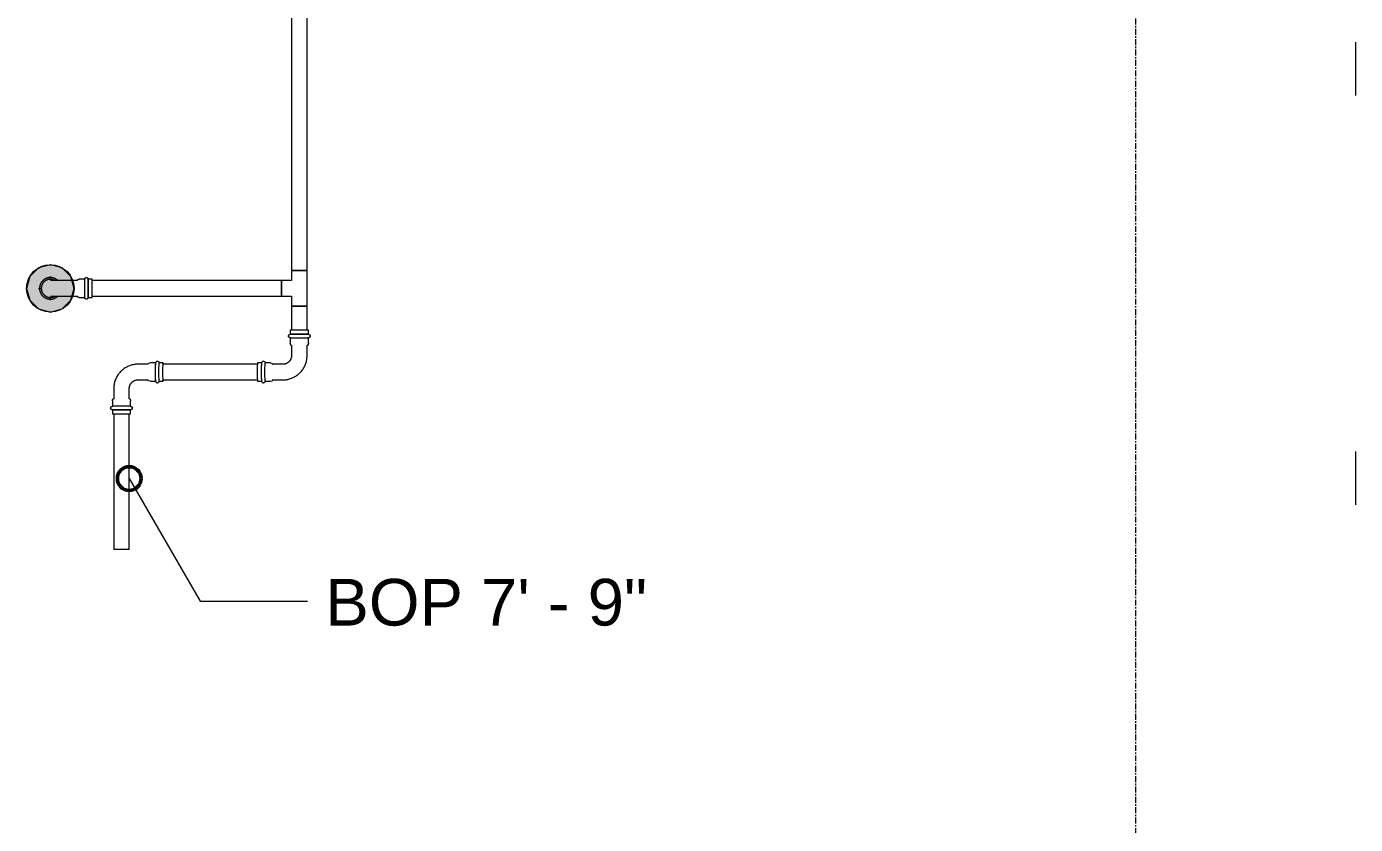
# Model space of a CAD drawing. Header units: inches. Extents: x -3679 to 241, y -496 to 1784.
# Drawn here: x -2534.5 to -2422.5, y 98.2 to 165.4 of the extents above; entities that cross this region are included whole.
import ezdxf

# ---------------------------------------------------------------- set-up
doc = ezdxf.new("R2010")
doc.units = ezdxf.units.IN
doc.header["$MEASUREMENT"] = 0
doc.linetypes.add('Grid Line', pattern=[0.875, 0.5, -0.125, 0.125, -0.125])
for name, color, linetype, lineweight in [('A-ANNO-NOTE', 250, 'Continuous', 9), ('G-ANNO-DIMS', 251, 'Continuous', 9), ('P-PIPE', 1, 'Continuous', 9), ('P-PIPE-CNTR', 1, 'Continuous', 9), ('S-GRID', 8, 'Continuous', 9)]:
    doc.layers.add(name, color=color, linetype=linetype, lineweight=lineweight)
doc.styles.add('Arial', font='arial.ttf', dxfattribs={"height": 3.934132})

# ---------------------------------------------------------------- blocks, each defined once
blk = doc.blocks.new('Victaulic-VicPress316-Elbow 90-45deg Style P568_P571 - Standard-V2-SECOND LEVEL')
at = {"layer": 'P-PIPE'}
for p, q in [((-3203.7, 731.1), (-3203.7, 730.2)), ((-3202.39, 730.21), (-3202.39, 731.1)), ((-3203.81, 730.05), (-3203.81, 729.6)), ((-3203.05, 729.6), (-3203.81, 729.6)), ((-3202.28, 729.6), (-3203.05, 729.6)), ((-3202.28, 729.6), (-3202.28, 730.05)), ((-3203.81, 729.31), (-3203.81, 728.97)), ((-3203.05, 729.31), (-3203.81, 729.31)), ((-3203.81, 728.97), (-3203.05, 728.97)), ((-3202.28, 729.31), (-3203.05, 729.31)), ((-3203.05, 728.97), (-3202.28, 728.97)), ((-3202.28, 728.97), (-3202.28, 729.31))]:
    blk.add_line(p, q, dxfattribs=at)
at = {"layer": 'P-PIPE', "flags": 128}
for points in [[(-3203.05, 733.4), (-3203.08, 733.4), (-3203.12, 733.4), (-3203.16, 733.4), (-3203.19, 733.39), (-3203.23, 733.38), (-3203.26, 733.38), (-3203.3, 733.37), (-3203.33, 733.36), (-3203.37, 733.34), (-3203.4, 733.33), (-3203.43, 733.32), (-3203.47, 733.3), (-3203.5, 733.28), (-3203.53, 733.26), (-3203.56, 733.24), (-3203.59, 733.22), (-3203.62, 733.2), (-3203.65, 733.18), (-3203.67, 733.15), (-3203.7, 733.13), (-3203.73, 733.1), (-3203.75, 733.07), (-3203.77, 733.04), (-3203.79, 733.01), (-3203.81, 732.98), (-3203.83, 732.95), (-3203.85, 732.92), (-3203.87, 732.89), (-3203.88, 732.85), (-3203.9, 732.82), (-3203.91, 732.79), (-3203.92, 732.75), (-3203.93, 732.72), (-3203.94, 732.68), (-3203.94, 732.65), (-3203.95, 732.61), (-3203.95, 732.57), (-3203.96, 732.54), (-3203.96, 732.5), (-3203.96, 732.46), (-3203.96, 732.43), (-3203.95, 732.39), (-3203.95, 732.35), (-3203.94, 732.32), (-3203.93, 732.28), (-3203.93, 732.25), (-3203.91, 732.21), (-3203.9, 732.18), (-3203.89, 732.14), (-3203.88, 732.11), (-3203.86, 732.08), (-3203.84, 732.05), (-3203.82, 732.01), (-3203.8, 731.98), (-3203.78, 731.95), (-3203.76, 731.92), (-3203.74, 731.9), (-3203.71, 731.87)], [(-3203.05, 733.26), (-3203.08, 733.26), (-3203.11, 733.25), (-3203.14, 733.25), (-3203.17, 733.25), (-3203.2, 733.24), (-3203.23, 733.23), (-3203.26, 733.23), (-3203.29, 733.22), (-3203.32, 733.21), (-3203.34, 733.2), (-3203.37, 733.18), (-3203.4, 733.17), (-3203.43, 733.16), (-3203.45, 733.14), (-3203.48, 733.12), (-3203.5, 733.1), (-3203.53, 733.09), (-3203.55, 733.07), (-3203.57, 733.05), (-3203.6, 733.02), (-3203.62, 733), (-3203.64, 732.98), (-3203.66, 732.95), (-3203.67, 732.93), (-3203.69, 732.9), (-3203.71, 732.88), (-3203.72, 732.85), (-3203.74, 732.82), (-3203.75, 732.8), (-3203.76, 732.77), (-3203.77, 732.74), (-3203.78, 732.71), (-3203.79, 732.68), (-3203.8, 732.65), (-3203.8, 732.62), (-3203.81, 732.59), (-3203.81, 732.56), (-3203.81, 732.53), (-3203.81, 732.5), (-3203.81, 732.47), (-3203.81, 732.44), (-3203.81, 732.41), (-3203.8, 732.38), (-3203.8, 732.35), (-3203.79, 732.32), (-3203.78, 732.29), (-3203.78, 732.26), (-3203.77, 732.23), (-3203.76, 732.2), (-3203.74, 732.17), (-3203.73, 732.14), (-3203.72, 732.12), (-3203.7, 732.1)], [(-3202.39, 731.86), (-3202.37, 731.88), (-3202.34, 731.91), (-3202.32, 731.94), (-3202.3, 731.97), (-3202.28, 732), (-3202.26, 732.03), (-3202.24, 732.06), (-3202.23, 732.09), (-3202.21, 732.13), (-3202.2, 732.16), (-3202.18, 732.19), (-3202.17, 732.23), (-3202.16, 732.26), (-3202.15, 732.3), (-3202.15, 732.33), (-3202.14, 732.37), (-3202.14, 732.41), (-3202.14, 732.44), (-3202.13, 732.48), (-3202.13, 732.52), (-3202.14, 732.55), (-3202.14, 732.59), (-3202.14, 732.63), (-3202.15, 732.66), (-3202.16, 732.7), (-3202.17, 732.73), (-3202.18, 732.77), (-3202.19, 732.8), (-3202.2, 732.84), (-3202.22, 732.87), (-3202.23, 732.9), (-3202.25, 732.93), (-3202.27, 732.97), (-3202.29, 733), (-3202.31, 733.03), (-3202.33, 733.06), (-3202.35, 733.08), (-3202.38, 733.11), (-3202.4, 733.14), (-3202.43, 733.16), (-3202.46, 733.19), (-3202.49, 733.21), (-3202.51, 733.23), (-3202.55, 733.25), (-3202.58, 733.27), (-3202.61, 733.29), (-3202.64, 733.31), (-3202.67, 733.32), (-3202.71, 733.34), (-3202.74, 733.35), (-3202.78, 733.36), (-3202.81, 733.37), (-3202.85, 733.38), (-3202.88, 733.39), (-3202.92, 733.39), (-3202.95, 733.4), (-3202.99, 733.4), (-3203.03, 733.4), (-3203.05, 733.4)], [(-3202.39, 732.1), (-3202.37, 732.13), (-3202.36, 732.16), (-3202.34, 732.18), (-3202.33, 732.21), (-3202.32, 732.24), (-3202.31, 732.27), (-3202.3, 732.3), (-3202.3, 732.33), (-3202.29, 732.36), (-3202.29, 732.39), (-3202.28, 732.42), (-3202.28, 732.45), (-3202.28, 732.48), (-3202.28, 732.51), (-3202.28, 732.54), (-3202.28, 732.57), (-3202.29, 732.6), (-3202.29, 732.63), (-3202.3, 732.66), (-3202.31, 732.69), (-3202.32, 732.72), (-3202.33, 732.75), (-3202.34, 732.78), (-3202.35, 732.81), (-3202.36, 732.84), (-3202.38, 732.86), (-3202.39, 732.89), (-3202.41, 732.92), (-3202.43, 732.94), (-3202.44, 732.97), (-3202.46, 732.99), (-3202.48, 733.01), (-3202.51, 733.03), (-3202.53, 733.06), (-3202.55, 733.08), (-3202.58, 733.09), (-3202.6, 733.11), (-3202.62, 733.13), (-3202.65, 733.15), (-3202.68, 733.16), (-3202.7, 733.18), (-3202.73, 733.19), (-3202.76, 733.2), (-3202.79, 733.21), (-3202.82, 733.22), (-3202.85, 733.23), (-3202.88, 733.24), (-3202.91, 733.24), (-3202.94, 733.25), (-3202.97, 733.25), (-3203, 733.26), (-3203.03, 733.26), (-3203.05, 733.26)], [(-3203.7, 732.49), (-3203.7, 732.49), (-3203.7, 732.49), (-3203.7, 732.48), (-3203.7, 732.47), (-3203.7, 732.46), (-3203.7, 732.45), (-3203.7, 732.44), (-3203.7, 732.42), (-3203.7, 732.4), (-3203.7, 732.38), (-3203.7, 732.36), (-3203.7, 732.33), (-3203.7, 732.31), (-3203.7, 732.28), (-3203.7, 732.25), (-3203.7, 732.21), (-3203.7, 732.18), (-3203.7, 732.14), (-3203.7, 732.11), (-3203.7, 732.07), (-3203.7, 732.03), (-3203.7, 731.98), (-3203.7, 731.94), (-3203.7, 731.9), (-3203.7, 731.85), (-3203.7, 731.8), (-3203.7, 731.75), (-3203.7, 731.7), (-3203.7, 731.65), (-3203.7, 731.6), (-3203.7, 731.55), (-3203.7, 731.5), (-3203.7, 731.44), (-3203.7, 731.39), (-3203.7, 731.33), (-3203.7, 731.28), (-3203.7, 731.22), (-3203.7, 731.17), (-3203.7, 731.11), (-3203.7, 731.1)], [(-3202.39, 731.1), (-3202.39, 731.15), (-3202.39, 731.21), (-3202.39, 731.26), (-3202.39, 731.32), (-3202.39, 731.37), (-3202.39, 731.43), (-3202.39, 731.48), (-3202.39, 731.54), (-3202.39, 731.59), (-3202.39, 731.64), (-3202.39, 731.69), (-3202.39, 731.74), (-3202.39, 731.79), (-3202.39, 731.84), (-3202.39, 731.88), (-3202.39, 731.93), (-3202.39, 731.97), (-3202.39, 732.02), (-3202.39, 732.06), (-3202.39, 732.1), (-3202.39, 732.13), (-3202.39, 732.17), (-3202.39, 732.21), (-3202.39, 732.24), (-3202.39, 732.27), (-3202.39, 732.3), (-3202.39, 732.33), (-3202.39, 732.35), (-3202.39, 732.37), (-3202.39, 732.4), (-3202.39, 732.41), (-3202.39, 732.43), (-3202.39, 732.45), (-3202.39, 732.46), (-3202.39, 732.47), (-3202.39, 732.48), (-3202.39, 732.48), (-3202.39, 732.49), (-3202.39, 732.49), (-3202.39, 732.49)], [(-3203.81, 729.31), (-3203.82, 729.31), (-3203.82, 729.31), (-3203.83, 729.31), (-3203.84, 729.31), (-3203.84, 729.31), (-3203.85, 729.31), (-3203.85, 729.31), (-3203.86, 729.32), (-3203.86, 729.32), (-3203.87, 729.32), (-3203.87, 729.32), (-3203.88, 729.32), (-3203.88, 729.33), (-3203.89, 729.33), (-3203.89, 729.33), (-3203.9, 729.34), (-3203.9, 729.34), (-3203.91, 729.34), (-3203.91, 729.35), (-3203.92, 729.35), (-3203.92, 729.36), (-3203.92, 729.36), (-3203.93, 729.37), (-3203.93, 729.37), (-3203.93, 729.38), (-3203.94, 729.38), (-3203.94, 729.39), (-3203.94, 729.39), (-3203.95, 729.4), (-3203.95, 729.4), (-3203.95, 729.41), (-3203.95, 729.41), (-3203.95, 729.42), (-3203.95, 729.42), (-3203.96, 729.43), (-3203.96, 729.44), (-3203.96, 729.44), (-3203.96, 729.45), (-3203.96, 729.45), (-3203.96, 729.46), (-3203.96, 729.46), (-3203.96, 729.47), (-3203.96, 729.48), (-3203.96, 729.48), (-3203.95, 729.49), (-3203.95, 729.49), (-3203.95, 729.5), (-3203.95, 729.5), (-3203.95, 729.51), (-3203.94, 729.51), (-3203.94, 729.52), (-3203.94, 729.52), (-3203.94, 729.53), (-3203.93, 729.53), (-3203.93, 729.54), (-3203.93, 729.54), (-3203.92, 729.55), (-3203.92, 729.55), (-3203.92, 729.56), (-3203.91, 729.56), (-3203.91, 729.57), (-3203.9, 729.57), (-3203.9, 729.57), (-3203.89, 729.58), (-3203.89, 729.58), (-3203.88, 729.58), (-3203.88, 729.58), (-3203.87, 729.59), (-3203.87, 729.59), (-3203.86, 729.59), (-3203.86, 729.59), (-3203.85, 729.59), (-3203.84, 729.6), (-3203.84, 729.6), (-3203.83, 729.6), (-3203.83, 729.6), (-3203.82, 729.6), (-3203.82, 729.6), (-3203.81, 729.6)], [(-3203.81, 730.05), (-3203.81, 730.06), (-3203.81, 730.07), (-3203.81, 730.08), (-3203.81, 730.09), (-3203.81, 730.11), (-3203.8, 730.12), (-3203.8, 730.13), (-3203.8, 730.14), (-3203.8, 730.15), (-3203.79, 730.16), (-3203.79, 730.17), (-3203.78, 730.18), (-3203.78, 730.19), (-3203.77, 730.2), (-3203.76, 730.2), (-3203.76, 730.21), (-3203.75, 730.22), (-3203.74, 730.23), (-3203.74, 730.24), (-3203.73, 730.25), (-3203.72, 730.25), (-3203.71, 730.26), (-3203.71, 730.27), (-3203.7, 730.27)], [(-3203.05, 729.6), (-3203.08, 729.6), (-3203.11, 729.6), (-3203.14, 729.6), (-3203.17, 729.6), (-3203.2, 729.6), (-3203.23, 729.6), (-3203.26, 729.6), (-3203.29, 729.6), (-3203.32, 729.6), (-3203.34, 729.6), (-3203.37, 729.6), (-3203.4, 729.6), (-3203.43, 729.6), (-3203.45, 729.6), (-3203.48, 729.6), (-3203.5, 729.6), (-3203.53, 729.6), (-3203.55, 729.6), (-3203.57, 729.6), (-3203.6, 729.6), (-3203.62, 729.6), (-3203.64, 729.6), (-3203.66, 729.6), (-3203.67, 729.6), (-3203.69, 729.6), (-3203.71, 729.6), (-3203.72, 729.6), (-3203.74, 729.6), (-3203.75, 729.6), (-3203.76, 729.6), (-3203.77, 729.6), (-3203.78, 729.6), (-3203.79, 729.6), (-3203.8, 729.6), (-3203.8, 729.6), (-3203.81, 729.6), (-3203.81, 729.6), (-3203.81, 729.6), (-3203.81, 729.6), (-3203.81, 729.6)], [(-3203.81, 729.6), (-3203.81, 729.6), (-3203.81, 729.6), (-3203.81, 729.6), (-3203.8, 729.6), (-3203.8, 729.6), (-3203.79, 729.6), (-3203.78, 729.6), (-3203.77, 729.6)], [(-3202.28, 729.6), (-3202.28, 729.6), (-3202.28, 729.6), (-3202.29, 729.6), (-3202.29, 729.6), (-3202.29, 729.6), (-3202.3, 729.6), (-3202.31, 729.6), (-3202.32, 729.6), (-3202.33, 729.6), (-3202.34, 729.6), (-3202.35, 729.6), (-3202.37, 729.6), (-3202.38, 729.6), (-3202.4, 729.6), (-3202.41, 729.6), (-3202.43, 729.6), (-3202.45, 729.6), (-3202.47, 729.6), (-3202.49, 729.6), (-3202.51, 729.6), (-3202.53, 729.6), (-3202.56, 729.6), (-3202.58, 729.6), (-3202.61, 729.6), (-3202.63, 729.6), (-3202.66, 729.6), (-3202.68, 729.6), (-3202.71, 729.6), (-3202.74, 729.6), (-3202.77, 729.6), (-3202.8, 729.6), (-3202.83, 729.6), (-3202.86, 729.6), (-3202.89, 729.6), (-3202.92, 729.6), (-3202.95, 729.6), (-3202.98, 729.6), (-3203.01, 729.6), (-3203.04, 729.6), (-3203.05, 729.6)], [(-3202.39, 730.27), (-3202.38, 730.26), (-3202.37, 730.26), (-3202.36, 730.25), (-3202.36, 730.24), (-3202.35, 730.23), (-3202.34, 730.22), (-3202.33, 730.22), (-3202.33, 730.21), (-3202.32, 730.2), (-3202.32, 730.19), (-3202.31, 730.18), (-3202.31, 730.17), (-3202.3, 730.16), (-3202.3, 730.15), (-3202.29, 730.14), (-3202.29, 730.13), (-3202.29, 730.12), (-3202.29, 730.11), (-3202.28, 730.1), (-3202.28, 730.09), (-3202.28, 730.07), (-3202.28, 730.06), (-3202.28, 730.05), (-3202.28, 730.05)], [(-3202.32, 729.6), (-3202.31, 729.6), (-3202.3, 729.6), (-3202.3, 729.6), (-3202.29, 729.6), (-3202.29, 729.6), (-3202.28, 729.6), (-3202.28, 729.6), (-3202.28, 729.6), (-3202.28, 729.6)], [(-3202.28, 729.6), (-3202.27, 729.6), (-3202.27, 729.6), (-3202.26, 729.6), (-3202.26, 729.6), (-3202.25, 729.6), (-3202.24, 729.6), (-3202.24, 729.59), (-3202.23, 729.59), (-3202.23, 729.59), (-3202.22, 729.59), (-3202.22, 729.59), (-3202.21, 729.58), (-3202.21, 729.58), (-3202.2, 729.58), (-3202.2, 729.57), (-3202.19, 729.57), (-3202.19, 729.57), (-3202.18, 729.56), (-3202.18, 729.56), (-3202.18, 729.56), (-3202.17, 729.55), (-3202.17, 729.55), (-3202.16, 729.54), (-3202.16, 729.54), (-3202.16, 729.53), (-3202.15, 729.53), (-3202.15, 729.52), (-3202.15, 729.52), (-3202.15, 729.51), (-3202.14, 729.51), (-3202.14, 729.5), (-3202.14, 729.5), (-3202.14, 729.49), (-3202.14, 729.48), (-3202.14, 729.48), (-3202.14, 729.47), (-3202.13, 729.47), (-3202.13, 729.46), (-3202.13, 729.46), (-3202.13, 729.45), (-3202.13, 729.44), (-3202.13, 729.44), (-3202.14, 729.43), (-3202.14, 729.43), (-3202.14, 729.42), (-3202.14, 729.42), (-3202.14, 729.41), (-3202.14, 729.4), (-3202.14, 729.4), (-3202.15, 729.39), (-3202.15, 729.39), (-3202.15, 729.38), (-3202.16, 729.38), (-3202.16, 729.37), (-3202.16, 729.37), (-3202.17, 729.36), (-3202.17, 729.36), (-3202.17, 729.35), (-3202.18, 729.35), (-3202.18, 729.35), (-3202.19, 729.34), (-3202.19, 729.34), (-3202.19, 729.34), (-3202.2, 729.33), (-3202.2, 729.33), (-3202.21, 729.33), (-3202.21, 729.32), (-3202.22, 729.32), (-3202.23, 729.32), (-3202.23, 729.32), (-3202.24, 729.32), (-3202.24, 729.31), (-3202.25, 729.31), (-3202.25, 729.31), (-3202.26, 729.31), (-3202.26, 729.31), (-3202.27, 729.31), (-3202.28, 729.31), (-3202.28, 729.31)], [(-3203.77, 729.31), (-3203.78, 729.31), (-3203.79, 729.31), (-3203.8, 729.31), (-3203.8, 729.31), (-3203.81, 729.31), (-3203.81, 729.31), (-3203.81, 729.31), (-3203.81, 729.31), (-3203.81, 729.31)], [(-3203.81, 729.31), (-3203.81, 729.31), (-3203.81, 729.31), (-3203.81, 729.31), (-3203.8, 729.31), (-3203.8, 729.31), (-3203.79, 729.31), (-3203.78, 729.31), (-3203.77, 729.31), (-3203.76, 729.31), (-3203.75, 729.31), (-3203.74, 729.31), (-3203.73, 729.31), (-3203.71, 729.31), (-3203.7, 729.31), (-3203.68, 729.31), (-3203.66, 729.31), (-3203.64, 729.31), (-3203.62, 729.31), (-3203.6, 729.31), (-3203.58, 729.31), (-3203.56, 729.31), (-3203.53, 729.31), (-3203.51, 729.31), (-3203.49, 729.31), (-3203.46, 729.31), (-3203.43, 729.31), (-3203.41, 729.31), (-3203.38, 729.31), (-3203.35, 729.31), (-3203.32, 729.31), (-3203.29, 729.31), (-3203.27, 729.31), (-3203.24, 729.31), (-3203.21, 729.31), (-3203.18, 729.31), (-3203.15, 729.31), (-3203.12, 729.31), (-3203.08, 729.31), (-3203.05, 729.31), (-3203.05, 729.31)], [(-3203.05, 729.31), (-3203.02, 729.31), (-3202.98, 729.31), (-3202.95, 729.31), (-3202.92, 729.31), (-3202.89, 729.31), (-3202.86, 729.31), (-3202.83, 729.31), (-3202.8, 729.31), (-3202.78, 729.31), (-3202.75, 729.31), (-3202.72, 729.31), (-3202.69, 729.31), (-3202.67, 729.31), (-3202.64, 729.31), (-3202.61, 729.31), (-3202.59, 729.31), (-3202.56, 729.31), (-3202.54, 729.31), (-3202.52, 729.31), (-3202.5, 729.31), (-3202.48, 729.31), (-3202.46, 729.31), (-3202.44, 729.31), (-3202.42, 729.31), (-3202.4, 729.31), (-3202.39, 729.31), (-3202.37, 729.31), (-3202.36, 729.31), (-3202.34, 729.31), (-3202.33, 729.31), (-3202.32, 729.31), (-3202.31, 729.31), (-3202.3, 729.31), (-3202.3, 729.31), (-3202.29, 729.31), (-3202.29, 729.31), (-3202.28, 729.31), (-3202.28, 729.31), (-3202.28, 729.31), (-3202.28, 729.31)], [(-3202.28, 729.31), (-3202.28, 729.31), (-3202.28, 729.31), (-3202.29, 729.31), (-3202.29, 729.31), (-3202.29, 729.31), (-3202.3, 729.31), (-3202.31, 729.31), (-3202.32, 729.31)]]:
    blk.add_lwpolyline(points, dxfattribs=at)
blk = doc.blocks.new('Victaulic-VicPress316-Elbow 90-45deg Style P568_P571 - Standard-V31-SECOND LEVEL')
at = {"layer": 'P-PIPE'}
for p, q in [((-2524.26, 136.96), (-2525.12, 136.96)), ((-2523.63, 137.07), (-2524.08, 137.07)), ((-2523, 137.07), (-2523.34, 137.07)), ((-2525.12, 135.65), (-2524.26, 135.65)), ((-2527.17, 134.91), (-2527.17, 134.03)), ((-2525.86, 134.04), (-2525.86, 134.91)), ((-2524.08, 135.54), (-2523.63, 135.54)), ((-2523.34, 135.54), (-2523, 135.54)), ((-2527.28, 133.87), (-2527.28, 133.42)), ((-2525.75, 133.42), (-2527.28, 133.42)), ((-2527.17, 134.09), (-2527.17, 134.09)), ((-2525.75, 133.42), (-2525.75, 133.87)), ((-2527.28, 133.12), (-2527.28, 132.79)), ((-2525.75, 133.12), (-2527.28, 133.12)), ((-2527.28, 132.79), (-2525.75, 132.79)), ((-2525.75, 132.79), (-2525.75, 133.12)), ((-2525.75, 132.79), (-2525.75, 132.79))]:
    blk.add_line(p, q, dxfattribs=at)
at = {"layer": 'P-PIPE', "flags": 128}
for points in [[(-2525.12, 136.96), (-2525.21, 136.96), (-2525.29, 136.96), (-2525.37, 136.95), (-2525.45, 136.94), (-2525.53, 136.92), (-2525.61, 136.91), (-2525.69, 136.88), (-2525.77, 136.86), (-2525.85, 136.83), (-2525.92, 136.8), (-2526, 136.77), (-2526.07, 136.73), (-2526.14, 136.69), (-2526.21, 136.65), (-2526.28, 136.61), (-2526.35, 136.56), (-2526.41, 136.51), (-2526.48, 136.45), (-2526.54, 136.4), (-2526.59, 136.34), (-2526.65, 136.28), (-2526.7, 136.22), (-2526.75, 136.16), (-2526.8, 136.09), (-2526.85, 136.02), (-2526.89, 135.95), (-2526.93, 135.88), (-2526.97, 135.81), (-2527, 135.73), (-2527.03, 135.66), (-2527.06, 135.58), (-2527.09, 135.5), (-2527.11, 135.42), (-2527.13, 135.34), (-2527.14, 135.26), (-2527.16, 135.18), (-2527.16, 135.1), (-2527.17, 135.02), (-2527.17, 134.94), (-2527.17, 134.91)], [(-2524.08, 137.07), (-2524.23, 137.03), (-2524.3, 136.97), (-2524.3, 136.96)], [(-2523.48, 137.22), (-2523.57, 137.19), (-2523.6, 137.16), (-2523.62, 137.13), (-2523.63, 137.12), (-2523.63, 137.1), (-2523.64, 137.09), (-2523.64, 137.07), (-2523.64, 137.06), (-2523.65, 137.05), (-2523.65, 137.03), (-2523.65, 137.02), (-2523.65, 137), (-2523.65, 136.99), (-2523.65, 136.97), (-2523.66, 136.95), (-2523.66, 136.93), (-2523.66, 136.91), (-2523.66, 136.89), (-2523.66, 136.87), (-2523.66, 136.85), (-2523.67, 136.83), (-2523.67, 136.8), (-2523.67, 136.78), (-2523.67, 136.75), (-2523.67, 136.73), (-2523.67, 136.7), (-2523.67, 136.67), (-2523.67, 136.64), (-2523.67, 136.62), (-2523.67, 136.59), (-2523.68, 136.56), (-2523.68, 136.53), (-2523.68, 136.5), (-2523.68, 136.47), (-2523.68, 136.44), (-2523.68, 136.41), (-2523.68, 136.38), (-2523.68, 136.35), (-2523.68, 136.31), (-2523.68, 136.28), (-2523.68, 136.25), (-2523.68, 136.22), (-2523.68, 136.19), (-2523.68, 136.16), (-2523.68, 136.13), (-2523.68, 136.1), (-2523.68, 136.07), (-2523.68, 136.04), (-2523.67, 136.01), (-2523.67, 135.98), (-2523.67, 135.96), (-2523.67, 135.93), (-2523.67, 135.9), (-2523.67, 135.87), (-2523.67, 135.85), (-2523.67, 135.82), (-2523.67, 135.8), (-2523.66, 135.78), (-2523.66, 135.75), (-2523.66, 135.73), (-2523.66, 135.71), (-2523.66, 135.69), (-2523.66, 135.67), (-2523.66, 135.65), (-2523.65, 135.63), (-2523.65, 135.62), (-2523.65, 135.6), (-2523.65, 135.59), (-2523.65, 135.57), (-2523.64, 135.56), (-2523.64, 135.55), (-2523.64, 135.53), (-2523.64, 135.52), (-2523.63, 135.51), (-2523.62, 135.49), (-2523.61, 135.47), (-2523.59, 135.44), (-2523.53, 135.4), (-2523.48, 135.39)], [(-2523.48, 137.22), (-2523.4, 137.19), (-2523.37, 137.16), (-2523.35, 137.13), (-2523.34, 137.12), (-2523.34, 137.1), (-2523.33, 137.09), (-2523.33, 137.07), (-2523.33, 137.06)], [(-2525.86, 134.91), (-2525.86, 134.94), (-2525.86, 134.97), (-2525.85, 135), (-2525.85, 135.03), (-2525.84, 135.06), (-2525.84, 135.09), (-2525.83, 135.12), (-2525.82, 135.15), (-2525.81, 135.17), (-2525.8, 135.2), (-2525.79, 135.23), (-2525.77, 135.25), (-2525.76, 135.28), (-2525.75, 135.3), (-2525.73, 135.33), (-2525.71, 135.35), (-2525.69, 135.38), (-2525.68, 135.4), (-2525.66, 135.42), (-2525.63, 135.44), (-2525.61, 135.46), (-2525.59, 135.48), (-2525.57, 135.5), (-2525.54, 135.52), (-2525.52, 135.53), (-2525.5, 135.55), (-2525.47, 135.56), (-2525.44, 135.58), (-2525.42, 135.59), (-2525.39, 135.6), (-2525.36, 135.61), (-2525.33, 135.62), (-2525.31, 135.63), (-2525.28, 135.63), (-2525.25, 135.64), (-2525.22, 135.64), (-2525.19, 135.65), (-2525.16, 135.65), (-2525.13, 135.65), (-2525.12, 135.65)], [(-2524.08, 135.54), (-2524.23, 135.58), (-2524.3, 135.65), (-2524.3, 135.65)], [(-2523.33, 135.56), (-2523.33, 135.55), (-2523.33, 135.53), (-2523.33, 135.52), (-2523.34, 135.51), (-2523.34, 135.49), (-2523.36, 135.47), (-2523.38, 135.44), (-2523.44, 135.4), (-2523.48, 135.39)], [(-2527.28, 133.12), (-2527.29, 133.12), (-2527.29, 133.13), (-2527.3, 133.13), (-2527.3, 133.13), (-2527.31, 133.13), (-2527.32, 133.13), (-2527.32, 133.13), (-2527.33, 133.13), (-2527.33, 133.13), (-2527.34, 133.14), (-2527.34, 133.14), (-2527.35, 133.14), (-2527.35, 133.14), (-2527.36, 133.15), (-2527.36, 133.15), (-2527.37, 133.15), (-2527.37, 133.16), (-2527.38, 133.16), (-2527.38, 133.16), (-2527.39, 133.17), (-2527.39, 133.17), (-2527.39, 133.18), (-2527.4, 133.18), (-2527.4, 133.19), (-2527.4, 133.19), (-2527.41, 133.2), (-2527.41, 133.2), (-2527.41, 133.21), (-2527.41, 133.21), (-2527.42, 133.22), (-2527.42, 133.22), (-2527.42, 133.23), (-2527.42, 133.23), (-2527.42, 133.24), (-2527.42, 133.25), (-2527.43, 133.25), (-2527.43, 133.26), (-2527.43, 133.26), (-2527.43, 133.27), (-2527.43, 133.27), (-2527.43, 133.28), (-2527.43, 133.29), (-2527.43, 133.29), (-2527.42, 133.3), (-2527.42, 133.3), (-2527.42, 133.31), (-2527.42, 133.31), (-2527.42, 133.32), (-2527.42, 133.33), (-2527.41, 133.33), (-2527.41, 133.34), (-2527.41, 133.34), (-2527.41, 133.35), (-2527.4, 133.35), (-2527.4, 133.36), (-2527.4, 133.36), (-2527.39, 133.37), (-2527.39, 133.37), (-2527.38, 133.37), (-2527.38, 133.38), (-2527.38, 133.38), (-2527.37, 133.39), (-2527.37, 133.39), (-2527.36, 133.39), (-2527.36, 133.4), (-2527.35, 133.4), (-2527.35, 133.4), (-2527.34, 133.4), (-2527.34, 133.41), (-2527.33, 133.41), (-2527.32, 133.41), (-2527.32, 133.41), (-2527.31, 133.41), (-2527.31, 133.41), (-2527.3, 133.41), (-2527.3, 133.42), (-2527.29, 133.42), (-2527.28, 133.42), (-2527.28, 133.42)], [(-2527.28, 133.87), (-2527.28, 133.88), (-2527.28, 133.89), (-2527.28, 133.9), (-2527.28, 133.91), (-2527.28, 133.92), (-2527.27, 133.93), (-2527.27, 133.94), (-2527.27, 133.95), (-2527.26, 133.96), (-2527.26, 133.97), (-2527.26, 133.98), (-2527.25, 133.99), (-2527.25, 134), (-2527.24, 134.01), (-2527.23, 134.02), (-2527.23, 134.03), (-2527.22, 134.04), (-2527.21, 134.05), (-2527.21, 134.06), (-2527.2, 134.06), (-2527.19, 134.07), (-2527.18, 134.08), (-2527.17, 134.08), (-2527.17, 134.09)], [(-2525.75, 133.42), (-2525.75, 133.42), (-2525.76, 133.42), (-2525.76, 133.42), (-2525.77, 133.42), (-2525.77, 133.42), (-2525.78, 133.42), (-2525.79, 133.42), (-2525.8, 133.42), (-2525.82, 133.42), (-2525.83, 133.42), (-2525.84, 133.42), (-2525.86, 133.42), (-2525.87, 133.42), (-2525.89, 133.42), (-2525.91, 133.42), (-2525.93, 133.42), (-2525.95, 133.42), (-2525.97, 133.42), (-2525.99, 133.42), (-2526.02, 133.42), (-2526.04, 133.42), (-2526.06, 133.42), (-2526.09, 133.42), (-2526.12, 133.42), (-2526.14, 133.42), (-2526.17, 133.42), (-2526.2, 133.42), (-2526.22, 133.42), (-2526.25, 133.42), (-2526.28, 133.42), (-2526.31, 133.42), (-2526.34, 133.42), (-2526.37, 133.42), (-2526.4, 133.42), (-2526.43, 133.42), (-2526.46, 133.42), (-2526.49, 133.42), (-2526.52, 133.42), (-2526.55, 133.42), (-2526.58, 133.42), (-2526.62, 133.42), (-2526.65, 133.42), (-2526.68, 133.42), (-2526.71, 133.42), (-2526.74, 133.42), (-2526.76, 133.42), (-2526.79, 133.42), (-2526.82, 133.42), (-2526.85, 133.42), (-2526.88, 133.42), (-2526.9, 133.42), (-2526.93, 133.42), (-2526.95, 133.42), (-2526.98, 133.42), (-2527, 133.42), (-2527.03, 133.42), (-2527.05, 133.42), (-2527.07, 133.42), (-2527.09, 133.42), (-2527.11, 133.42), (-2527.13, 133.42), (-2527.15, 133.42), (-2527.16, 133.42), (-2527.18, 133.42), (-2527.2, 133.42), (-2527.21, 133.42), (-2527.22, 133.42), (-2527.23, 133.42), (-2527.24, 133.42), (-2527.25, 133.42), (-2527.26, 133.42), (-2527.27, 133.42), (-2527.27, 133.42), (-2527.28, 133.42), (-2527.28, 133.42), (-2527.28, 133.42), (-2527.28, 133.42)], [(-2527.28, 133.42), (-2527.28, 133.42), (-2527.28, 133.42)], [(-2527.28, 133.42), (-2527.28, 133.42), (-2527.27, 133.42), (-2527.27, 133.42), (-2527.26, 133.42), (-2527.26, 133.42), (-2527.25, 133.42), (-2527.24, 133.42)], [(-2525.86, 134.09), (-2525.85, 134.08), (-2525.84, 134.07), (-2525.83, 134.06), (-2525.82, 134.06), (-2525.82, 134.05), (-2525.81, 134.04), (-2525.8, 134.03), (-2525.8, 134.02), (-2525.79, 134.01), (-2525.79, 134), (-2525.78, 134), (-2525.78, 133.99), (-2525.77, 133.98), (-2525.77, 133.97), (-2525.76, 133.96), (-2525.76, 133.94), (-2525.76, 133.93), (-2525.75, 133.92), (-2525.75, 133.91), (-2525.75, 133.9), (-2525.75, 133.89), (-2525.75, 133.88), (-2525.75, 133.87), (-2525.75, 133.87)], [(-2525.79, 133.42), (-2525.78, 133.42), (-2525.77, 133.42), (-2525.76, 133.42), (-2525.76, 133.42), (-2525.75, 133.42), (-2525.75, 133.42), (-2525.75, 133.42), (-2525.75, 133.42)], [(-2525.75, 133.42), (-2525.74, 133.42), (-2525.74, 133.42), (-2525.73, 133.41), (-2525.73, 133.41), (-2525.72, 133.41), (-2525.71, 133.41), (-2525.71, 133.41), (-2525.7, 133.41), (-2525.7, 133.41), (-2525.69, 133.4), (-2525.69, 133.4), (-2525.68, 133.4), (-2525.68, 133.4), (-2525.67, 133.39), (-2525.67, 133.39), (-2525.66, 133.39), (-2525.66, 133.38), (-2525.65, 133.38), (-2525.65, 133.38), (-2525.64, 133.37), (-2525.64, 133.37), (-2525.64, 133.36), (-2525.63, 133.36), (-2525.63, 133.35), (-2525.63, 133.35), (-2525.62, 133.34), (-2525.62, 133.34), (-2525.62, 133.33), (-2525.62, 133.33), (-2525.61, 133.32), (-2525.61, 133.32), (-2525.61, 133.31), (-2525.61, 133.31), (-2525.61, 133.3), (-2525.61, 133.3), (-2525.6, 133.29), (-2525.6, 133.28), (-2525.6, 133.28), (-2525.6, 133.27), (-2525.6, 133.27), (-2525.6, 133.26), (-2525.6, 133.25), (-2525.6, 133.25), (-2525.61, 133.24), (-2525.61, 133.24), (-2525.61, 133.23), (-2525.61, 133.23), (-2525.61, 133.22), (-2525.61, 133.22), (-2525.62, 133.21), (-2525.62, 133.2), (-2525.62, 133.2), (-2525.62, 133.19), (-2525.63, 133.19), (-2525.63, 133.18), (-2525.63, 133.18), (-2525.64, 133.18), (-2525.64, 133.17), (-2525.65, 133.17), (-2525.65, 133.16), (-2525.65, 133.16), (-2525.66, 133.16), (-2525.66, 133.15), (-2525.67, 133.15), (-2525.67, 133.15), (-2525.68, 133.14), (-2525.68, 133.14), (-2525.69, 133.14), (-2525.69, 133.14), (-2525.7, 133.13), (-2525.71, 133.13), (-2525.71, 133.13), (-2525.72, 133.13), (-2525.72, 133.13), (-2525.73, 133.13), (-2525.73, 133.13), (-2525.74, 133.13), (-2525.75, 133.12), (-2525.75, 133.12)], [(-2525.75, 133.42), (-2525.75, 133.42), (-2525.75, 133.42)], [(-2527.28, 133.12), (-2527.28, 133.12), (-2527.28, 133.12)], [(-2527.28, 133.12), (-2527.28, 133.12), (-2527.28, 133.12), (-2527.28, 133.12), (-2527.27, 133.12), (-2527.27, 133.12), (-2527.26, 133.12), (-2527.25, 133.12), (-2527.24, 133.12), (-2527.23, 133.12), (-2527.22, 133.12), (-2527.21, 133.12), (-2527.19, 133.12), (-2527.18, 133.12), (-2527.16, 133.12), (-2527.15, 133.12), (-2527.13, 133.12), (-2527.11, 133.12), (-2527.09, 133.12), (-2527.07, 133.12), (-2527.05, 133.12), (-2527.03, 133.12), (-2527, 133.12), (-2526.98, 133.12), (-2526.95, 133.12), (-2526.93, 133.12), (-2526.9, 133.12), (-2526.88, 133.12), (-2526.85, 133.12), (-2526.82, 133.12), (-2526.79, 133.12), (-2526.76, 133.12), (-2526.73, 133.12), (-2526.71, 133.12), (-2526.68, 133.12), (-2526.65, 133.12), (-2526.61, 133.12), (-2526.58, 133.12), (-2526.55, 133.12), (-2526.52, 133.12), (-2526.49, 133.12), (-2526.46, 133.12), (-2526.43, 133.12), (-2526.4, 133.12), (-2526.37, 133.12), (-2526.34, 133.12), (-2526.31, 133.12), (-2526.28, 133.12), (-2526.25, 133.12), (-2526.22, 133.12), (-2526.2, 133.12), (-2526.17, 133.12), (-2526.14, 133.12), (-2526.11, 133.12), (-2526.09, 133.12), (-2526.06, 133.12), (-2526.04, 133.12), (-2526.02, 133.12), (-2525.99, 133.12), (-2525.97, 133.12), (-2525.95, 133.12), (-2525.93, 133.12), (-2525.91, 133.12), (-2525.89, 133.12), (-2525.87, 133.12), (-2525.86, 133.12), (-2525.84, 133.12), (-2525.83, 133.12), (-2525.82, 133.12), (-2525.8, 133.12), (-2525.79, 133.12), (-2525.78, 133.12), (-2525.77, 133.12), (-2525.77, 133.12), (-2525.76, 133.12), (-2525.76, 133.12), (-2525.75, 133.12), (-2525.75, 133.12)], [(-2527.24, 133.12), (-2527.25, 133.12), (-2527.26, 133.12), (-2527.26, 133.12), (-2527.27, 133.12), (-2527.27, 133.12), (-2527.28, 133.12), (-2527.28, 133.12)], [(-2525.75, 133.12), (-2525.75, 133.12), (-2525.75, 133.12), (-2525.75, 133.12), (-2525.76, 133.12), (-2525.76, 133.12), (-2525.77, 133.12), (-2525.78, 133.12), (-2525.79, 133.12)], [(-2525.75, 133.12), (-2525.75, 133.12), (-2525.75, 133.12)]]:
    blk.add_lwpolyline(points, dxfattribs=at)
at = {"layer": 'P-PIPE'}
for centre, major_axis, start_param, end_param in [((-2524.3, 136.31), (0, 0.657), 0, 0.152261), ((-2523.63, 136.31), (0, 0.767), 0, 3.141593), ((-2523.34, 136.31), (0, 0.767), 0, 3.141593), ((-2523, 136.31), (0, 0.767), 0, 3.141593), ((-2523, 136.31), (0, 0.767), 5.892729, 6.283185), ((-2524.3, 136.31), (0, 0.657), 3.058524, 3.141593), ((-2523, 136.31), (0, 0.767), 3.141593, 3.532049)]:
    blk.add_ellipse(centre, major_axis=major_axis, ratio=0.06211, start_param=start_param, end_param=end_param, dxfattribs=at)
blk = doc.blocks.new('Victaulic-VicPress316-Elbow 90-45deg Style P568_P571 - Standard-V32-SECOND LEVEL')
at = {"layer": 'P-PIPE'}
for p, q in [((-2512.28, 139.83), (-2512.28, 139.49)), ((-2510.75, 139.83), (-2512.28, 139.83)), ((-2512.28, 139.49), (-2510.75, 139.49)), ((-2512.28, 139.2), (-2512.28, 138.75)), ((-2512.28, 139.2), (-2510.75, 139.2)), ((-2510.75, 139.49), (-2510.75, 139.83)), ((-2510.75, 139.83), (-2510.75, 139.83)), ((-2510.75, 138.75), (-2510.75, 139.2)), ((-2512.17, 138.58), (-2512.17, 137.7)), ((-2512.17, 138.53), (-2512.17, 138.53)), ((-2510.86, 137.7), (-2510.86, 138.58)), ((-2514.69, 137.07), (-2515.03, 137.07)), ((-2513.95, 137.07), (-2514.4, 137.07)), ((-2512.91, 136.96), (-2513.81, 136.96)), ((-2513.81, 135.65), (-2512.91, 135.65)), ((-2515.03, 135.54), (-2514.69, 135.54)), ((-2514.4, 135.54), (-2513.95, 135.54))]:
    blk.add_line(p, q, dxfattribs=at)
at = {"layer": 'P-PIPE', "flags": 128}
for points in [[(-2512.28, 139.2), (-2512.29, 139.2), (-2512.29, 139.2), (-2512.3, 139.2), (-2512.3, 139.2), (-2512.31, 139.2), (-2512.32, 139.2), (-2512.32, 139.2), (-2512.33, 139.2), (-2512.33, 139.21), (-2512.34, 139.21), (-2512.34, 139.21), (-2512.35, 139.21), (-2512.35, 139.22), (-2512.36, 139.22), (-2512.36, 139.22), (-2512.37, 139.23), (-2512.37, 139.23), (-2512.38, 139.23), (-2512.38, 139.24), (-2512.39, 139.24), (-2512.39, 139.25), (-2512.39, 139.25), (-2512.4, 139.25), (-2512.4, 139.26), (-2512.4, 139.26), (-2512.41, 139.27), (-2512.41, 139.27), (-2512.41, 139.28), (-2512.41, 139.28), (-2512.42, 139.29), (-2512.42, 139.3), (-2512.42, 139.3), (-2512.42, 139.31), (-2512.42, 139.31), (-2512.42, 139.32), (-2512.43, 139.32), (-2512.43, 139.33), (-2512.43, 139.34), (-2512.43, 139.34), (-2512.43, 139.35), (-2512.43, 139.35), (-2512.43, 139.36), (-2512.43, 139.36), (-2512.42, 139.37), (-2512.42, 139.38), (-2512.42, 139.38), (-2512.42, 139.39), (-2512.42, 139.39), (-2512.42, 139.4), (-2512.41, 139.4), (-2512.41, 139.41), (-2512.41, 139.41), (-2512.41, 139.42), (-2512.4, 139.42), (-2512.4, 139.43), (-2512.4, 139.43), (-2512.39, 139.44), (-2512.39, 139.44), (-2512.38, 139.45), (-2512.38, 139.45), (-2512.38, 139.45), (-2512.37, 139.46), (-2512.37, 139.46), (-2512.36, 139.46), (-2512.36, 139.47), (-2512.35, 139.47), (-2512.35, 139.47), (-2512.34, 139.48), (-2512.34, 139.48), (-2512.33, 139.48), (-2512.32, 139.48), (-2512.32, 139.48), (-2512.31, 139.48), (-2512.31, 139.49), (-2512.3, 139.49), (-2512.3, 139.49), (-2512.29, 139.49), (-2512.28, 139.49), (-2512.28, 139.49)], [(-2510.75, 139.49), (-2510.75, 139.49), (-2510.76, 139.49), (-2510.76, 139.49), (-2510.77, 139.49), (-2510.77, 139.49), (-2510.78, 139.49), (-2510.79, 139.49), (-2510.8, 139.49), (-2510.82, 139.49), (-2510.83, 139.49), (-2510.84, 139.49), (-2510.86, 139.49), (-2510.87, 139.49), (-2510.89, 139.49), (-2510.91, 139.49), (-2510.93, 139.49), (-2510.95, 139.49), (-2510.97, 139.49), (-2510.99, 139.49), (-2511.02, 139.49), (-2511.04, 139.49), (-2511.06, 139.49), (-2511.09, 139.49), (-2511.12, 139.49), (-2511.14, 139.49), (-2511.17, 139.49), (-2511.2, 139.49), (-2511.22, 139.49), (-2511.25, 139.49), (-2511.28, 139.49), (-2511.31, 139.49), (-2511.34, 139.49), (-2511.37, 139.49), (-2511.4, 139.49), (-2511.43, 139.49), (-2511.46, 139.49), (-2511.49, 139.49), (-2511.52, 139.49), (-2511.55, 139.49), (-2511.58, 139.49), (-2511.62, 139.49), (-2511.65, 139.49), (-2511.68, 139.49), (-2511.71, 139.49), (-2511.74, 139.49), (-2511.76, 139.49), (-2511.79, 139.49), (-2511.82, 139.49), (-2511.85, 139.49), (-2511.88, 139.49), (-2511.9, 139.49), (-2511.93, 139.49), (-2511.95, 139.49), (-2511.98, 139.49), (-2512, 139.49), (-2512.03, 139.49), (-2512.05, 139.49), (-2512.07, 139.49), (-2512.09, 139.49), (-2512.11, 139.49), (-2512.13, 139.49), (-2512.15, 139.49), (-2512.16, 139.49), (-2512.18, 139.49), (-2512.2, 139.49), (-2512.21, 139.49), (-2512.22, 139.49), (-2512.23, 139.49), (-2512.24, 139.49), (-2512.25, 139.49), (-2512.26, 139.49), (-2512.27, 139.49), (-2512.27, 139.49), (-2512.28, 139.49), (-2512.28, 139.49), (-2512.28, 139.49), (-2512.28, 139.49)], [(-2512.28, 139.49), (-2512.28, 139.49), (-2512.28, 139.49)], [(-2512.28, 139.49), (-2512.28, 139.49), (-2512.27, 139.49), (-2512.27, 139.49), (-2512.26, 139.49), (-2512.26, 139.49), (-2512.25, 139.49), (-2512.24, 139.49)], [(-2512.28, 139.2), (-2512.28, 139.2), (-2512.28, 139.2)], [(-2512.28, 139.2), (-2512.28, 139.2), (-2512.28, 139.2), (-2512.28, 139.2), (-2512.27, 139.2), (-2512.27, 139.2), (-2512.26, 139.2), (-2512.25, 139.2), (-2512.24, 139.2), (-2512.23, 139.2), (-2512.22, 139.2), (-2512.21, 139.2), (-2512.19, 139.2), (-2512.18, 139.2), (-2512.16, 139.2), (-2512.15, 139.2), (-2512.13, 139.2), (-2512.11, 139.2), (-2512.09, 139.2), (-2512.07, 139.2), (-2512.05, 139.2), (-2512.03, 139.2), (-2512, 139.2), (-2511.98, 139.2), (-2511.95, 139.2), (-2511.93, 139.2), (-2511.9, 139.2), (-2511.88, 139.2), (-2511.85, 139.2), (-2511.82, 139.2), (-2511.79, 139.2), (-2511.76, 139.2), (-2511.73, 139.2), (-2511.71, 139.2), (-2511.68, 139.2), (-2511.65, 139.2), (-2511.61, 139.2), (-2511.58, 139.2), (-2511.55, 139.2), (-2511.52, 139.2), (-2511.49, 139.2), (-2511.46, 139.2), (-2511.43, 139.2), (-2511.4, 139.2), (-2511.37, 139.2), (-2511.34, 139.2), (-2511.31, 139.2), (-2511.28, 139.2), (-2511.25, 139.2), (-2511.22, 139.2), (-2511.2, 139.2), (-2511.17, 139.2), (-2511.14, 139.2), (-2511.11, 139.2), (-2511.09, 139.2), (-2511.06, 139.2), (-2511.04, 139.2), (-2511.02, 139.2), (-2510.99, 139.2), (-2510.97, 139.2), (-2510.95, 139.2), (-2510.93, 139.2), (-2510.91, 139.2), (-2510.89, 139.2), (-2510.87, 139.2), (-2510.86, 139.2), (-2510.84, 139.2), (-2510.83, 139.2), (-2510.82, 139.2), (-2510.8, 139.2), (-2510.79, 139.2), (-2510.78, 139.2), (-2510.77, 139.2), (-2510.77, 139.2), (-2510.76, 139.2), (-2510.76, 139.2), (-2510.75, 139.2), (-2510.75, 139.2)], [(-2512.24, 139.2), (-2512.25, 139.2), (-2512.26, 139.2), (-2512.26, 139.2), (-2512.27, 139.2), (-2512.27, 139.2), (-2512.28, 139.2), (-2512.28, 139.2)], [(-2510.79, 139.49), (-2510.78, 139.49), (-2510.77, 139.49), (-2510.76, 139.49), (-2510.76, 139.49), (-2510.75, 139.49), (-2510.75, 139.49), (-2510.75, 139.49), (-2510.75, 139.49)], [(-2510.75, 139.2), (-2510.75, 139.2), (-2510.75, 139.2), (-2510.75, 139.2), (-2510.76, 139.2), (-2510.76, 139.2), (-2510.77, 139.2), (-2510.78, 139.2), (-2510.79, 139.2)], [(-2510.75, 139.49), (-2510.74, 139.49), (-2510.74, 139.49), (-2510.73, 139.49), (-2510.73, 139.49), (-2510.72, 139.49), (-2510.71, 139.48), (-2510.71, 139.48), (-2510.7, 139.48), (-2510.7, 139.48), (-2510.69, 139.48), (-2510.69, 139.47), (-2510.68, 139.47), (-2510.68, 139.47), (-2510.67, 139.47), (-2510.67, 139.46), (-2510.66, 139.46), (-2510.66, 139.46), (-2510.65, 139.45), (-2510.65, 139.45), (-2510.64, 139.44), (-2510.64, 139.44), (-2510.64, 139.44), (-2510.63, 139.43), (-2510.63, 139.43), (-2510.63, 139.42), (-2510.62, 139.42), (-2510.62, 139.41), (-2510.62, 139.41), (-2510.62, 139.4), (-2510.61, 139.4), (-2510.61, 139.39), (-2510.61, 139.38), (-2510.61, 139.38), (-2510.61, 139.37), (-2510.61, 139.37), (-2510.6, 139.36), (-2510.6, 139.36), (-2510.6, 139.35), (-2510.6, 139.34), (-2510.6, 139.34), (-2510.6, 139.33), (-2510.6, 139.33), (-2510.6, 139.32), (-2510.61, 139.32), (-2510.61, 139.31), (-2510.61, 139.3), (-2510.61, 139.3), (-2510.61, 139.29), (-2510.61, 139.29), (-2510.62, 139.28), (-2510.62, 139.28), (-2510.62, 139.27), (-2510.62, 139.27), (-2510.63, 139.26), (-2510.63, 139.26), (-2510.63, 139.25), (-2510.64, 139.25), (-2510.64, 139.24), (-2510.65, 139.24), (-2510.65, 139.24), (-2510.65, 139.23), (-2510.66, 139.23), (-2510.66, 139.22), (-2510.67, 139.22), (-2510.67, 139.22), (-2510.68, 139.21), (-2510.68, 139.21), (-2510.69, 139.21), (-2510.69, 139.21), (-2510.7, 139.21), (-2510.71, 139.2), (-2510.71, 139.2), (-2510.72, 139.2), (-2510.72, 139.2), (-2510.73, 139.2), (-2510.73, 139.2), (-2510.74, 139.2), (-2510.75, 139.2), (-2510.75, 139.2)], [(-2510.75, 139.49), (-2510.75, 139.49), (-2510.75, 139.49)], [(-2510.75, 139.2), (-2510.75, 139.2), (-2510.75, 139.2)], [(-2512.17, 138.53), (-2512.18, 138.53), (-2512.19, 138.54), (-2512.2, 138.55), (-2512.21, 138.56), (-2512.21, 138.56), (-2512.22, 138.57), (-2512.23, 138.58), (-2512.23, 138.59), (-2512.24, 138.6), (-2512.24, 138.61), (-2512.25, 138.62), (-2512.25, 138.63), (-2512.26, 138.64), (-2512.26, 138.65), (-2512.27, 138.66), (-2512.27, 138.67), (-2512.27, 138.68), (-2512.28, 138.69), (-2512.28, 138.7), (-2512.28, 138.71), (-2512.28, 138.72), (-2512.28, 138.73), (-2512.28, 138.74), (-2512.28, 138.75)], [(-2510.75, 138.75), (-2510.75, 138.73), (-2510.75, 138.72), (-2510.75, 138.71), (-2510.75, 138.7), (-2510.75, 138.69), (-2510.76, 138.68), (-2510.76, 138.67), (-2510.76, 138.66), (-2510.77, 138.65), (-2510.77, 138.64), (-2510.77, 138.63), (-2510.78, 138.62), (-2510.78, 138.61), (-2510.79, 138.6), (-2510.8, 138.59), (-2510.8, 138.58), (-2510.81, 138.57), (-2510.82, 138.57), (-2510.82, 138.56), (-2510.83, 138.55), (-2510.84, 138.54), (-2510.85, 138.54), (-2510.86, 138.53), (-2510.86, 138.53)], [(-2514.55, 137.22), (-2514.63, 137.19), (-2514.66, 137.16), (-2514.68, 137.13), (-2514.69, 137.12), (-2514.69, 137.1), (-2514.7, 137.09), (-2514.7, 137.07), (-2514.7, 137.06), (-2514.71, 137.05), (-2514.71, 137.03), (-2514.71, 137.02), (-2514.71, 137), (-2514.71, 136.99), (-2514.72, 136.97), (-2514.72, 136.95), (-2514.72, 136.93), (-2514.72, 136.91), (-2514.72, 136.89), (-2514.72, 136.87), (-2514.72, 136.85), (-2514.73, 136.83), (-2514.73, 136.8), (-2514.73, 136.78), (-2514.73, 136.75), (-2514.73, 136.73), (-2514.73, 136.7), (-2514.73, 136.67), (-2514.73, 136.64), (-2514.73, 136.62), (-2514.73, 136.59), (-2514.74, 136.56), (-2514.74, 136.53), (-2514.74, 136.5), (-2514.74, 136.47), (-2514.74, 136.44), (-2514.74, 136.41), (-2514.74, 136.38), (-2514.74, 136.35), (-2514.74, 136.31), (-2514.74, 136.28), (-2514.74, 136.25), (-2514.74, 136.22), (-2514.74, 136.19), (-2514.74, 136.16), (-2514.74, 136.13), (-2514.74, 136.1), (-2514.74, 136.07), (-2514.74, 136.04), (-2514.73, 136.01), (-2514.73, 135.98), (-2514.73, 135.96), (-2514.73, 135.93), (-2514.73, 135.9), (-2514.73, 135.87), (-2514.73, 135.85), (-2514.73, 135.82), (-2514.73, 135.8), (-2514.73, 135.78), (-2514.72, 135.75), (-2514.72, 135.73), (-2514.72, 135.71), (-2514.72, 135.69), (-2514.72, 135.67), (-2514.72, 135.65), (-2514.71, 135.63), (-2514.71, 135.62), (-2514.71, 135.6), (-2514.71, 135.59), (-2514.71, 135.57), (-2514.7, 135.56), (-2514.7, 135.55), (-2514.7, 135.53), (-2514.7, 135.52), (-2514.69, 135.51), (-2514.69, 135.49), (-2514.67, 135.47), (-2514.65, 135.44), (-2514.59, 135.4), (-2514.55, 135.39)], [(-2514.55, 137.22), (-2514.46, 137.19), (-2514.43, 137.16), (-2514.41, 137.13), (-2514.4, 137.12), (-2514.4, 137.1), (-2514.39, 137.09), (-2514.39, 137.07), (-2514.39, 137.06)], [(-2513.95, 137.07), (-2513.8, 137.03), (-2513.73, 136.97), (-2513.73, 136.96)], [(-2512.17, 137.7), (-2512.17, 137.67), (-2512.17, 137.64), (-2512.18, 137.61), (-2512.18, 137.58), (-2512.19, 137.55), (-2512.19, 137.52), (-2512.2, 137.5), (-2512.21, 137.47), (-2512.22, 137.44), (-2512.23, 137.41), (-2512.24, 137.39), (-2512.26, 137.36), (-2512.27, 137.33), (-2512.28, 137.31), (-2512.3, 137.28), (-2512.32, 137.26), (-2512.34, 137.24), (-2512.35, 137.21), (-2512.37, 137.19), (-2512.4, 137.17), (-2512.42, 137.15), (-2512.44, 137.13), (-2512.46, 137.11), (-2512.49, 137.1), (-2512.51, 137.08), (-2512.53, 137.06), (-2512.56, 137.05), (-2512.59, 137.04), (-2512.61, 137.02), (-2512.64, 137.01), (-2512.67, 137), (-2512.7, 136.99), (-2512.72, 136.99), (-2512.75, 136.98), (-2512.78, 136.97), (-2512.81, 136.97), (-2512.84, 136.97), (-2512.87, 136.96), (-2512.9, 136.96), (-2512.91, 136.96)], [(-2512.91, 135.65), (-2512.82, 135.65), (-2512.74, 135.66), (-2512.66, 135.66), (-2512.58, 135.68), (-2512.5, 135.69), (-2512.42, 135.71), (-2512.34, 135.73), (-2512.26, 135.75), (-2512.18, 135.78), (-2512.11, 135.81), (-2512.03, 135.84), (-2511.96, 135.88), (-2511.89, 135.92), (-2511.82, 135.96), (-2511.75, 136.01), (-2511.68, 136.06), (-2511.62, 136.11), (-2511.55, 136.16), (-2511.49, 136.21), (-2511.44, 136.27), (-2511.38, 136.33), (-2511.33, 136.39), (-2511.28, 136.46), (-2511.23, 136.52), (-2511.18, 136.59), (-2511.14, 136.66), (-2511.1, 136.73), (-2511.06, 136.81), (-2511.03, 136.88), (-2511, 136.96), (-2510.97, 137.03), (-2510.94, 137.11), (-2510.92, 137.19), (-2510.9, 137.27), (-2510.89, 137.35), (-2510.87, 137.43), (-2510.87, 137.51), (-2510.86, 137.6), (-2510.86, 137.68), (-2510.86, 137.7)], [(-2513.95, 135.54), (-2513.8, 135.58), (-2513.73, 135.65), (-2513.73, 135.65)], [(-2514.39, 135.56), (-2514.39, 135.55), (-2514.39, 135.53), (-2514.39, 135.52), (-2514.4, 135.51), (-2514.41, 135.49), (-2514.42, 135.47), (-2514.44, 135.44), (-2514.5, 135.4), (-2514.55, 135.39)]]:
    blk.add_lwpolyline(points, dxfattribs=at)
at = {"layer": 'P-PIPE'}
for centre, major_axis in [((-2515.03, 136.31), (0, 0.767)), ((-2514.69, 136.31), (0, 0.766)), ((-2514.4, 136.31), (0, 0.766))]:
    blk.add_ellipse(centre, major_axis=major_axis, ratio=0.06211, start_param=0, end_param=3.141593, dxfattribs=at)

msp = doc.modelspace()

# ---------------------------------------------------------------- hatches: boundary and pattern name
at = {"layer": 'A-ANNO-NOTE'}
h = msp.add_hatch(color=256, dxfattribs=at)
edge = h.paths.add_edge_path(flags=0)
edge.add_arc((-2532.51, 143.36), 2, 0, 360)
msp.add_hatch(color=256, dxfattribs=at).paths.add_polyline_path([(-2532.51, 141.36), (-2531.51, 141.63), (-2530.78, 142.36), (-2530.51, 143.36), (-2530.78, 144.36), (-2531.51, 145.1), (-2532.51, 145.36), (-2533.51, 145.1), (-2534.25, 144.36), (-2534.51, 143.36), (-2534.25, 142.36), (-2533.51, 141.63)], flags=0)

# ---------------------------------------------------------------- linework, layer by layer
for p, q in [((-2533.51, 145.1), (-2534.25, 144.36)), ((-2532.51, 145.36), (-2533.51, 145.1)), ((-2531.51, 145.1), (-2532.51, 145.36)), ((-2530.78, 144.36), (-2531.51, 145.1)), ((-2534.25, 144.36), (-2534.51, 143.36)), ((-2530.51, 143.36), (-2530.78, 144.36)), ((-2534.51, 143.36), (-2534.25, 142.36)), ((-2534.25, 142.36), (-2533.51, 141.63)), ((-2531.51, 141.63), (-2530.78, 142.36)), ((-2530.78, 142.36), (-2530.51, 143.36)), ((-2533.51, 141.63), (-2532.51, 141.36)), ((-2532.51, 141.36), (-2531.51, 141.63))]:
    msp.add_line(p, q, dxfattribs=at)
msp.add_circle((-2532.51, 143.36), 2, dxfattribs=at)
at = {"layer": 'G-ANNO-DIMS'}
for p, q in [((-2525.86, 127.33), (-2519.89, 117)), ((-2519.89, 117), (-2510.82, 117))]:
    msp.add_line(p, q, dxfattribs=at)
at = {"layer": 'G-ANNO-DIMS', "lineweight": 50}
msp.add_circle((-2525.86, 127.33), 1, dxfattribs=at)
at = {"layer": 'P-PIPE'}
for p, q in [((-2512.17, 190.01), (-2512.17, 144.86)), ((-2510.86, 144.86), (-2510.86, 190.01)), ((-2422.47, 164.11), (-2422.47, 159.62)), ((-2510.86, 144.86), (-2512.17, 144.86)), ((-2512.17, 144.86), (-2512.17, 144.02)), ((-2512.17, 144.86), (-2512.15, 144.86)), ((-2512.15, 144.86), (-2512.08, 144.86)), ((-2512.08, 144.86), (-2511.98, 144.86)), ((-2511.98, 144.86), (-2511.84, 144.86)), ((-2511.84, 144.86), (-2511.69, 144.86)), ((-2511.69, 144.86), (-2511.34, 144.86)), ((-2511.34, 144.86), (-2511.19, 144.86)), ((-2511.19, 144.86), (-2511.05, 144.86)), ((-2511.05, 144.86), (-2510.95, 144.86)), ((-2510.95, 144.86), (-2510.88, 144.86)), ((-2510.88, 144.86), (-2510.86, 144.86)), ((-2510.86, 141.87), (-2510.86, 144.86)), ((-2513.01, 144.02), (-2528.99, 144.02)), ((-2513.01, 144.02), (-2513.01, 142.71)), ((-2512.17, 144.02), (-2513.01, 144.02)), ((-2513.01, 144), (-2513.01, 144.02)), ((-2513.01, 143.93), (-2513.01, 144)), ((-2513.01, 143.83), (-2513.01, 143.93)), ((-2513.01, 143.69), (-2513.01, 143.83)), ((-2513.01, 143.54), (-2513.01, 143.69)), ((-2513.01, 143.19), (-2513.01, 143.54)), ((-2528.99, 142.71), (-2513.01, 142.71)), ((-2513.01, 143.04), (-2513.01, 143.19)), ((-2513.01, 142.9), (-2513.01, 143.04)), ((-2513.01, 142.8), (-2513.01, 142.9)), ((-2513.01, 142.73), (-2513.01, 142.8)), ((-2513.01, 142.71), (-2513.01, 142.73)), ((-2513.01, 142.71), (-2512.17, 142.71)), ((-2512.17, 142.71), (-2512.17, 141.87)), ((-2512.15, 141.87), (-2512.17, 141.87)), ((-2512.17, 141.87), (-2512.17, 139.83)), ((-2512.17, 141.87), (-2510.86, 141.87)), ((-2512.08, 141.87), (-2512.15, 141.87)), ((-2511.98, 141.87), (-2512.08, 141.87)), ((-2511.84, 141.87), (-2511.98, 141.87)), ((-2511.69, 141.87), (-2511.84, 141.87)), ((-2511.34, 141.87), (-2511.69, 141.87)), ((-2511.19, 141.87), (-2511.34, 141.87)), ((-2511.05, 141.87), (-2511.19, 141.87)), ((-2510.95, 141.87), (-2511.05, 141.87)), ((-2510.88, 141.87), (-2510.95, 141.87)), ((-2510.86, 141.87), (-2510.88, 141.87)), ((-2510.86, 139.83), (-2510.86, 141.87)), ((-2515.04, 136.96), (-2523.02, 136.96)), ((-2523.02, 135.65), (-2515.04, 135.65)), ((-2527.17, 132.79), (-2527.17, 121.36)), ((-2525.86, 121.36), (-2525.86, 132.79)), ((-2422.47, 129.61), (-2422.47, 125.12)), ((-2525.86, 121.36), (-2527.17, 121.36))]:
    msp.add_line(p, q, dxfattribs=at)
at = {"layer": 'P-PIPE-CNTR'}
for p, q in [((-2532.51, 144.1), (-2532.51, 144.36)), ((-2533.51, 143.36), (-2533.25, 143.36)), ((-2532.51, 142.36), (-2532.51, 142.63))]:
    msp.add_line(p, q, dxfattribs=at)
at = {"layer": 'S-GRID', "linetype": 'Grid Line'}
msp.add_line((-2441, 1771.74), (-2441, -484.26), dxfattribs=at)

# ---------------------------------------------------------------- block references
at = {"layer": 'P-PIPE', "rotation": 90}
msp.add_blockref('Victaulic-VicPress316-Elbow 90-45deg Style P568_P571 - Standard-V2-SECOND LEVEL', (-1800.02, 3346.41), dxfattribs=at)
at = {"layer": 'P-PIPE'}
for name in ['Victaulic-VicPress316-Elbow 90-45deg Style P568_P571 - Standard-V32-SECOND LEVEL', 'Victaulic-VicPress316-Elbow 90-45deg Style P568_P571 - Standard-V31-SECOND LEVEL']:
    msp.add_blockref(name, (0, 0), dxfattribs=at)

# ---------------------------------------------------------------- texts
at = {"layer": 'G-ANNO-DIMS', "insert": (-2509.32, 118.87), "char_height": 3.9341, "width": 32.304, "attachment_point": 1, "line_spacing_factor": 0.938532, "style": 'Arial'}
msp.add_mtext('BOP 7\' - 9"', dxfattribs=at)

doc.saveas('drawing.dxf')
